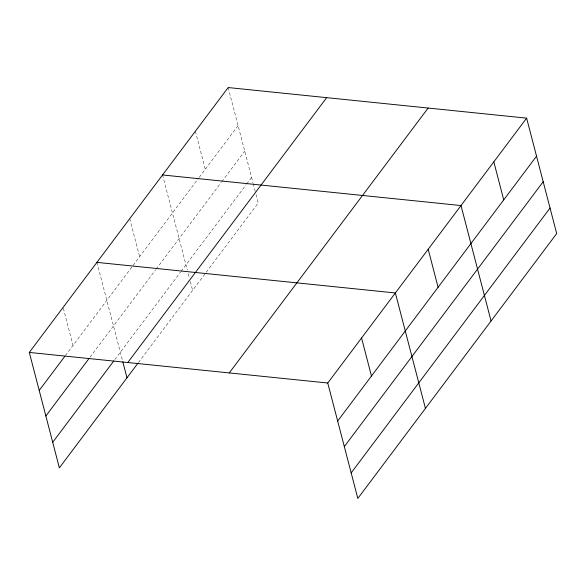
<?xml version="1.0" encoding="UTF-8"?>
<svg xmlns="http://www.w3.org/2000/svg" width="586" height="586" viewBox="0 0 586 586"><rect width="100%" height="100%" fill="white"/><g stroke="black" fill="none" stroke-linecap="round" stroke-linejoin="round"><path stroke-width="0.44" stroke-dasharray="2.93 2.2" d="M65.383 355.599L132.531 266.161M133.073 265.436L198.705 178.027M199.255 177.302L238.084 125.58M90.032 357.174L155.59 269.853M156.132 269.128L221.215 182.444M221.764 181.719L244.736 151.122M114.878 359.518L180.495 272.131M181.037 271.406L246.12 184.722M246.669 183.997L251.592 177.441M138.472 362.507L205.737 272.908M206.287 272.182L258.243 202.983L255.489 192.413M228.174 87.556L252.969 182.722M253.196 183.608L255.262 191.534M195.365 131.257L205.268 169.288M162.549 174.965L187.337 270.131M188.252 273.655L189.403 278.057M190.318 281.58L192.611 290.392M129.733 218.666L139.636 256.697M96.917 262.374L122.628 361.064M63.339 308.287L73.016 345.425"/><path stroke-width="0.88" d="M137.922 363.232L59.369 467.855L29.3 352.428L228.174 87.556L526.631 118.145L556.7 233.572L357.826 498.444L327.757 383.017L526.631 118.145M39.203 390.459L64.834 356.325M45.862 416.001L88.94 358.625M52.711 442.313L113.787 360.976M127.792 362.522L326.666 97.65M229.265 372.923L428.146 108.051M337.661 421.048L536.542 156.169M344.312 446.591L543.193 181.711M351.168 472.902L550.049 208.03M162.549 174.965L461.006 205.554L491.068 320.981M96.917 262.374L395.374 292.963L425.443 408.391M29.3 352.428L327.757 383.017M493.822 161.846L503.726 199.87M428.19 249.255L438.094 287.279M361.562 337.99L371.473 376.014M122.855 361.943L126.986 377.802"/></g></svg>
